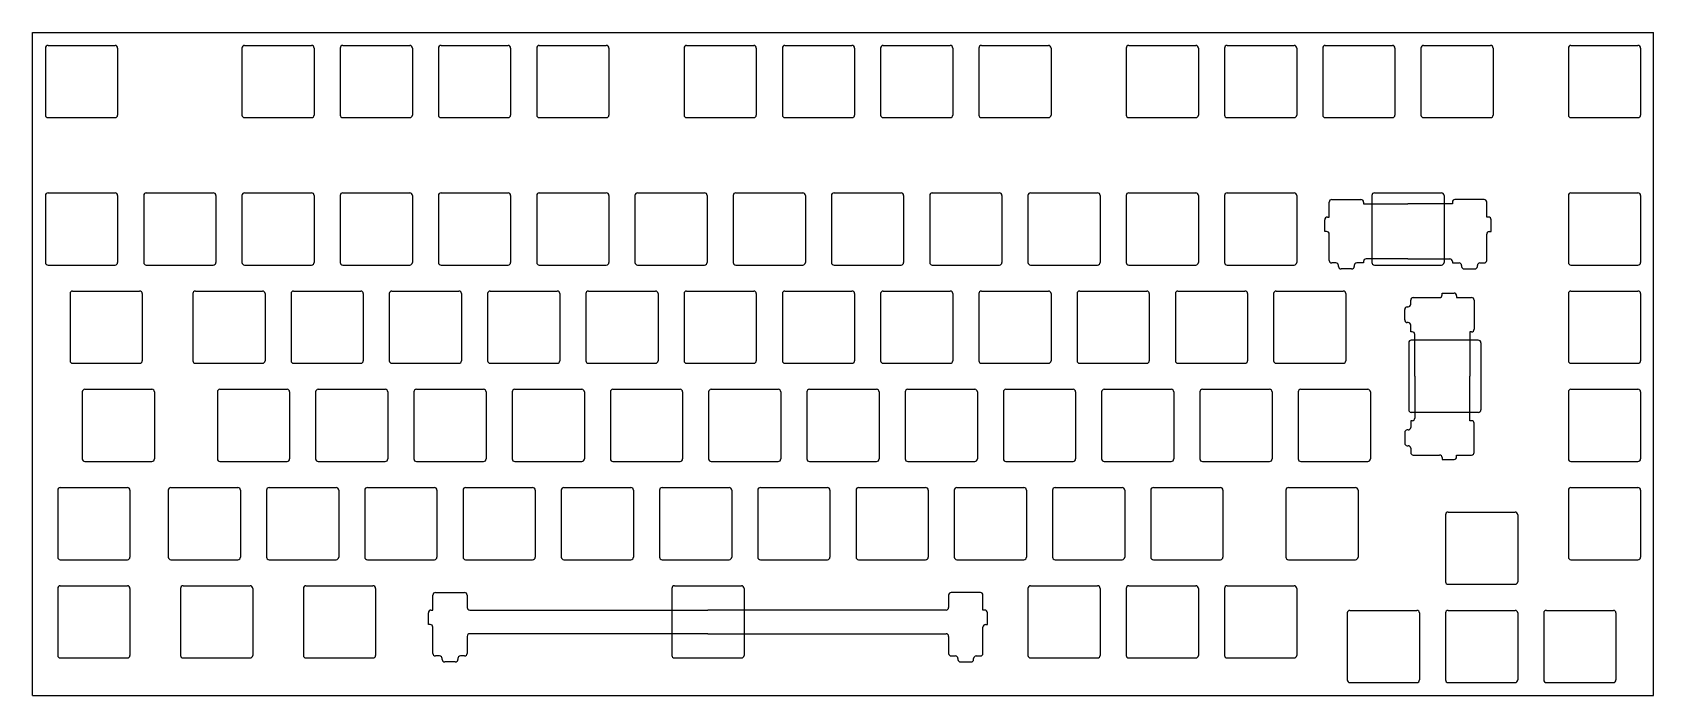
# Model space of a CAD drawing. Header units: millimetres. Extents: x 0 to 314, y -129 to 0.
import ezdxf

# ---------------------------------------------------------------- set-up
doc = ezdxf.new("R2010")
doc.units = ezdxf.units.MM

msp = doc.modelspace()

# ---------------------------------------------------------------- linework, layer by layer
for p, q in [((0, 0), (314.325, 0)), ((0, -128.5875), (0, 0)), ((314.325, -128.5875), (314.325, 0)), ((2.525, -3.025), (2.525, -16.025)), ((3.025, -2.525), (16.025, -2.525)), ((16.525, -3.025), (16.525, -16.025)), ((40.625, -3.025), (40.625, -16.025)), ((41.125, -2.525), (54.125, -2.525)), ((54.625, -3.025), (54.625, -16.025)), ((59.675, -3.025), (59.675, -16.025)), ((60.175, -2.525), (73.175, -2.525)), ((73.675, -3.025), (73.675, -16.025)), ((78.725, -3.025), (78.725, -16.025)), ((79.225, -2.525), (92.225, -2.525)), ((92.725, -3.025), (92.725, -16.025)), ((97.775, -3.025), (97.775, -16.025)), ((98.275, -2.525), (111.275, -2.525)), ((111.775, -3.025), (111.775, -16.025)), ((126.35, -3.025), (126.35, -16.025)), ((126.85, -2.525), (139.85, -2.525)), ((140.35, -3.025), (140.35, -16.025)), ((145.4, -3.025), (145.4, -16.025)), ((145.9, -2.525), (158.9, -2.525)), ((159.4, -3.025), (159.4, -16.025)), ((164.45, -3.025), (164.45, -16.025)), ((164.95, -2.525), (177.95, -2.525)), ((178.45, -3.025), (178.45, -16.025)), ((183.5, -3.025), (183.5, -16.025)), ((184, -2.525), (197, -2.525)), ((197.5, -3.025), (197.5, -16.025)), ((212.075, -3.025), (212.075, -16.025)), ((212.575, -2.525), (225.575, -2.525)), ((226.075, -3.025), (226.075, -16.025)), ((231.125, -3.025), (231.125, -16.025)), ((231.625, -2.525), (244.625, -2.525)), ((245.125, -3.025), (245.125, -16.025)), ((250.175, -3.025), (250.175, -16.025)), ((250.675, -2.525), (263.675, -2.525)), ((264.175, -3.025), (264.175, -16.025)), ((269.225, -3.025), (269.225, -16.025)), ((269.725, -2.525), (282.725, -2.525)), ((283.225, -3.025), (283.225, -16.025)), ((297.8, -3.025), (297.8, -16.025)), ((298.3, -2.525), (311.3, -2.525)), ((311.8, -3.025), (311.8, -16.025)), ((3.025, -16.525), (16.025, -16.525)), ((41.125, -16.525), (54.125, -16.525)), ((60.175, -16.525), (73.175, -16.525)), ((79.225, -16.525), (92.225, -16.525)), ((98.275, -16.525), (111.275, -16.525)), ((126.85, -16.525), (139.85, -16.525)), ((145.9, -16.525), (158.9, -16.525)), ((164.95, -16.525), (177.95, -16.525)), ((184, -16.525), (197, -16.525)), ((212.575, -16.525), (225.575, -16.525)), ((231.625, -16.525), (244.625, -16.525)), ((250.675, -16.525), (263.675, -16.525)), ((269.725, -16.525), (282.725, -16.525)), ((298.3, -16.525), (311.3, -16.525)), ((3.025, -31.1), (16.025, -31.1)), ((22.075, -31.1), (35.075, -31.1)), ((41.125, -31.1), (54.125, -31.1)), ((60.175, -31.1), (73.175, -31.1)), ((79.225, -31.1), (92.225, -31.1)), ((98.275, -31.1), (111.275, -31.1)), ((117.325, -31.1), (130.325, -31.1)), ((136.375, -31.1), (149.375, -31.1)), ((155.425, -31.1), (168.425, -31.1)), ((174.475, -31.1), (187.475, -31.1)), ((193.525, -31.1), (206.525, -31.1)), ((212.575, -31.1), (225.575, -31.1)), ((231.625, -31.1), (244.625, -31.1)), ((260.2, -31.1), (273.2, -31.1)), ((298.3, -31.1), (311.3, -31.1)), ((2.525, -31.6), (2.525, -44.6)), ((16.525, -31.6), (16.525, -44.6)), ((21.575, -31.6), (21.575, -44.6)), ((35.575, -31.6), (35.575, -44.6)), ((40.625, -31.6), (40.625, -44.6)), ((54.625, -31.6), (54.625, -44.6)), ((59.675, -31.6), (59.675, -44.6)), ((73.675, -31.6), (73.675, -44.6)), ((78.725, -31.6), (78.725, -44.6)), ((92.725, -31.6), (92.725, -44.6)), ((97.775, -31.6), (97.775, -44.6)), ((111.775, -31.6), (111.775, -44.6)), ((116.825, -31.6), (116.825, -44.6)), ((130.825, -31.6), (130.825, -44.6)), ((135.875, -31.6), (135.875, -44.6)), ((149.875, -31.6), (149.875, -44.6)), ((154.925, -31.6), (154.925, -44.6)), ((168.925, -31.6), (168.925, -44.6)), ((173.975, -31.6), (173.975, -44.6)), ((187.975, -31.6), (187.975, -44.6)), ((193.025, -31.6), (193.025, -44.6)), ((207.025, -31.6), (207.025, -44.6)), ((212.075, -31.6), (212.075, -44.6)), ((226.075, -31.6), (226.075, -44.6)), ((231.125, -31.6), (231.125, -44.6)), ((245.125, -31.6), (245.125, -44.6)), ((251.4346, -35.814), (251.4346, -32.9104)), ((251.9346, -32.4104), (257.5894, -32.4104)), ((258.0894, -32.9104), (258.0894, -33.2232)), ((258.0894, -33.2232), (266.7, -33.2232)), ((259.7, -31.6), (259.7, -44.6)), ((275.3106, -33.2232), (266.7, -33.2232)), ((273.7, -31.6), (273.7, -44.6)), ((275.3106, -32.9104), (275.3106, -33.2232)), ((281.4654, -32.4104), (275.8106, -32.4104)), ((281.9654, -35.814), (281.9654, -32.9104)), ((297.8, -31.6), (297.8, -44.6)), ((311.8, -31.6), (311.8, -44.6)), ((250.571, -38.608), (250.571, -36.314)), ((251.071, -35.814), (251.4346, -35.814)), ((282.329, -35.814), (281.9654, -35.814)), ((282.829, -38.608), (282.829, -36.314)), ((250.9346, -38.608), (250.571, -38.608)), ((251.4346, -44.204), (251.4346, -39.108)), ((281.9654, -44.204), (281.9654, -39.108)), ((282.4654, -38.608), (282.829, -38.608)), ((266.7, -43.9166), (258.5894, -43.9166)), ((266.7, -43.9166), (274.8106, -43.9166)), ((3.025, -45.1), (16.025, -45.1)), ((22.075, -45.1), (35.075, -45.1)), ((41.125, -45.1), (54.125, -45.1)), ((60.175, -45.1), (73.175, -45.1)), ((79.225, -45.1), (92.225, -45.1)), ((98.275, -45.1), (111.275, -45.1)), ((117.325, -45.1), (130.325, -45.1)), ((136.375, -45.1), (149.375, -45.1)), ((155.425, -45.1), (168.425, -45.1)), ((174.475, -45.1), (187.475, -45.1)), ((193.525, -45.1), (206.525, -45.1)), ((212.575, -45.1), (225.575, -45.1)), ((231.625, -45.1), (244.625, -45.1)), ((252.738, -44.704), (251.9346, -44.704)), ((253.238, -45.3724), (253.238, -45.204)), ((255.786, -45.8724), (253.738, -45.8724)), ((256.286, -45.204), (256.286, -45.3724)), ((258.0894, -44.704), (256.786, -44.704)), ((258.0894, -44.4166), (258.0894, -44.704)), ((260.2, -45.1), (273.2, -45.1)), ((275.3106, -44.4166), (275.3106, -44.704)), ((275.3106, -44.704), (276.614, -44.704)), ((277.114, -45.204), (277.114, -45.3724)), ((277.614, -45.8724), (279.662, -45.8724)), ((280.162, -45.3724), (280.162, -45.204)), ((280.662, -44.704), (281.4654, -44.704)), ((298.3, -45.1), (311.3, -45.1)), ((7.7875, -50.15), (20.7875, -50.15)), ((31.6, -50.15), (44.6, -50.15)), ((50.65, -50.15), (63.65, -50.15)), ((69.7, -50.15), (82.7, -50.15)), ((88.75, -50.15), (101.75, -50.15)), ((107.8, -50.15), (120.8, -50.15)), ((126.85, -50.15), (139.85, -50.15)), ((145.9, -50.15), (158.9, -50.15)), ((164.95, -50.15), (177.95, -50.15)), ((184, -50.15), (197, -50.15)), ((203.05, -50.15), (216.05, -50.15)), ((222.1, -50.15), (235.1, -50.15)), ((241.15, -50.15), (254.15, -50.15)), ((298.3, -50.15), (311.3, -50.15)), ((7.2875, -50.65), (7.2875, -63.65)), ((21.2875, -50.65), (21.2875, -63.65)), ((31.1, -50.65), (31.1, -63.65)), ((45.1, -50.65), (45.1, -63.65)), ((50.15, -50.65), (50.15, -63.65)), ((64.15, -50.65), (64.15, -63.65)), ((69.2, -50.65), (69.2, -63.65)), ((83.2, -50.65), (83.2, -63.65)), ((88.25, -50.65), (88.25, -63.65)), ((102.25, -50.65), (102.25, -63.65)), ((107.3, -50.65), (107.3, -63.65)), ((121.3, -50.65), (121.3, -63.65)), ((126.35, -50.65), (126.35, -63.65)), ((140.35, -50.65), (140.35, -63.65)), ((145.4, -50.65), (145.4, -63.65)), ((159.4, -50.65), (159.4, -63.65)), ((164.45, -50.65), (164.45, -63.65)), ((178.45, -50.65), (178.45, -63.65)), ((183.5, -50.65), (183.5, -63.65)), ((197.5, -50.65), (197.5, -63.65)), ((202.55, -50.65), (202.55, -63.65)), ((216.55, -50.65), (216.55, -63.65)), ((221.6, -50.65), (221.6, -63.65)), ((235.6, -50.65), (235.6, -63.65)), ((240.65, -50.65), (240.65, -63.65)), ((254.65, -50.65), (254.65, -63.65)), ((266.57135, -53.213), (266.73975, -53.213)), ((267.23975, -52.713), (267.23975, -51.9096)), ((267.73975, -51.4096), (272.83575, -51.4096)), ((273.33575, -50.9096), (273.33575, -50.546)), ((273.33575, -50.546), (275.62975, -50.546)), ((276.12975, -51.046), (276.12975, -51.4096)), ((276.12975, -51.4096), (279.03335, -51.4096)), ((279.53335, -51.9096), (279.53335, -57.5644)), ((297.8, -50.65), (297.8, -63.65)), ((311.8, -50.65), (311.8, -63.65)), ((266.07135, -55.761), (266.07135, -53.713)), ((266.73975, -56.261), (266.57135, -56.261)), ((267.23975, -58.0644), (267.23975, -56.761)), ((267.52715, -58.0644), (267.23975, -58.0644)), ((280.34375, -59.675), (267.34375, -59.675)), ((268.02715, -66.675), (268.02715, -58.5644)), ((279.03335, -58.0644), (278.72055, -58.0644)), ((278.72055, -58.0644), (278.72055, -66.675)), ((266.84375, -60.175), (266.84375, -73.175)), ((280.84375, -60.175), (280.84375, -73.175)), ((7.7875, -64.15), (20.7875, -64.15)), ((31.6, -64.15), (44.6, -64.15)), ((50.65, -64.15), (63.65, -64.15)), ((69.7, -64.15), (82.7, -64.15)), ((88.75, -64.15), (101.75, -64.15)), ((107.8, -64.15), (120.8, -64.15)), ((126.85, -64.15), (139.85, -64.15)), ((145.9, -64.15), (158.9, -64.15)), ((164.95, -64.15), (177.95, -64.15)), ((184, -64.15), (197, -64.15)), ((203.05, -64.15), (216.05, -64.15)), ((222.1, -64.15), (235.1, -64.15)), ((241.15, -64.15), (254.15, -64.15)), ((298.3, -64.15), (311.3, -64.15)), ((268.02715, -66.675), (268.02715, -74.7856)), ((278.72055, -75.2856), (278.72055, -66.675)), ((9.66875, -69.7), (9.66875, -82.7)), ((10.16875, -69.2), (23.16875, -69.2)), ((23.66875, -69.7), (23.66875, -82.7)), ((35.8625, -69.7), (35.8625, -82.7)), ((36.3625, -69.2), (49.3625, -69.2)), ((49.8625, -69.7), (49.8625, -82.7)), ((54.9125, -69.7), (54.9125, -82.7)), ((55.4125, -69.2), (68.4125, -69.2)), ((68.9125, -69.7), (68.9125, -82.7)), ((73.9625, -69.7), (73.9625, -82.7)), ((74.4625, -69.2), (87.4625, -69.2)), ((87.9625, -69.7), (87.9625, -82.7)), ((93.0125, -69.7), (93.0125, -82.7)), ((93.5125, -69.2), (106.5125, -69.2)), ((107.0125, -69.7), (107.0125, -82.7)), ((112.0625, -69.7), (112.0625, -82.7)), ((112.5625, -69.2), (125.5625, -69.2)), ((126.0625, -69.7), (126.0625, -82.7)), ((131.1125, -69.7), (131.1125, -82.7)), ((131.6125, -69.2), (144.6125, -69.2)), ((145.1125, -69.7), (145.1125, -82.7)), ((150.1625, -69.7), (150.1625, -82.7)), ((150.6625, -69.2), (163.6625, -69.2)), ((164.1625, -69.7), (164.1625, -82.7)), ((169.2125, -69.7), (169.2125, -82.7)), ((169.7125, -69.2), (182.7125, -69.2)), ((183.2125, -69.7), (183.2125, -82.7)), ((188.2625, -69.7), (188.2625, -82.7)), ((188.7625, -69.2), (201.7625, -69.2)), ((202.2625, -69.7), (202.2625, -82.7)), ((207.3125, -69.7), (207.3125, -82.7)), ((207.8125, -69.2), (220.8125, -69.2)), ((221.3125, -69.7), (221.3125, -82.7)), ((226.3625, -69.7), (226.3625, -82.7)), ((226.8625, -69.2), (239.8625, -69.2)), ((240.3625, -69.7), (240.3625, -82.7)), ((245.4125, -69.7), (245.4125, -82.7)), ((245.9125, -69.2), (258.9125, -69.2)), ((259.4125, -69.7), (259.4125, -82.7)), ((297.8, -69.7), (297.8, -82.7)), ((298.3, -69.2), (311.3, -69.2)), ((311.8, -69.7), (311.8, -82.7)), ((267.52715, -75.2856), (267.23975, -75.2856)), ((267.23975, -75.2856), (267.23975, -76.589)), ((280.34375, -73.675), (267.34375, -73.675)), ((279.03335, -75.2856), (278.72055, -75.2856)), ((266.07135, -77.589), (266.07135, -79.637)), ((266.73975, -77.089), (266.57135, -77.089)), ((279.53335, -81.4404), (279.53335, -75.7856)), ((266.57135, -80.137), (266.73975, -80.137)), ((267.23975, -80.637), (267.23975, -81.4404)), ((10.16875, -83.2), (23.16875, -83.2)), ((36.3625, -83.2), (49.3625, -83.2)), ((55.4125, -83.2), (68.4125, -83.2)), ((74.4625, -83.2), (87.4625, -83.2)), ((93.5125, -83.2), (106.5125, -83.2)), ((112.5625, -83.2), (125.5625, -83.2)), ((131.6125, -83.2), (144.6125, -83.2)), ((150.6625, -83.2), (163.6625, -83.2)), ((169.7125, -83.2), (182.7125, -83.2)), ((188.7625, -83.2), (201.7625, -83.2)), ((207.8125, -83.2), (220.8125, -83.2)), ((226.8625, -83.2), (239.8625, -83.2)), ((245.9125, -83.2), (258.9125, -83.2)), ((267.73975, -81.9404), (272.83575, -81.9404)), ((273.33575, -82.4404), (273.33575, -82.804)), ((273.33575, -82.804), (275.62975, -82.804)), ((276.12975, -82.304), (276.12975, -81.9404)), ((276.12975, -81.9404), (279.03335, -81.9404)), ((298.3, -83.2), (311.3, -83.2)), ((4.90625, -88.75), (4.90625, -101.75)), ((5.40625, -88.25), (18.40625, -88.25)), ((18.90625, -88.75), (18.90625, -101.75)), ((26.3375, -88.75), (26.3375, -101.75)), ((26.8375, -88.25), (39.8375, -88.25)), ((40.3375, -88.75), (40.3375, -101.75)), ((45.3875, -88.75), (45.3875, -101.75)), ((45.8875, -88.25), (58.8875, -88.25)), ((59.3875, -88.75), (59.3875, -101.75)), ((64.4375, -88.75), (64.4375, -101.75)), ((64.9375, -88.25), (77.9375, -88.25)), ((78.4375, -88.75), (78.4375, -101.75)), ((83.4875, -88.75), (83.4875, -101.75)), ((83.9875, -88.25), (96.9875, -88.25)), ((97.4875, -88.75), (97.4875, -101.75)), ((102.5375, -88.75), (102.5375, -101.75)), ((103.0375, -88.25), (116.0375, -88.25)), ((116.5375, -88.75), (116.5375, -101.75)), ((121.5875, -88.75), (121.5875, -101.75)), ((122.0875, -88.25), (135.0875, -88.25)), ((135.5875, -88.75), (135.5875, -101.75)), ((140.6375, -88.75), (140.6375, -101.75)), ((141.1375, -88.25), (154.1375, -88.25)), ((154.6375, -88.75), (154.6375, -101.75)), ((159.6875, -88.75), (159.6875, -101.75)), ((160.1875, -88.25), (173.1875, -88.25)), ((173.6875, -88.75), (173.6875, -101.75)), ((178.7375, -88.75), (178.7375, -101.75)), ((179.2375, -88.25), (192.2375, -88.25)), ((192.7375, -88.75), (192.7375, -101.75)), ((197.7875, -88.75), (197.7875, -101.75)), ((198.2875, -88.25), (211.2875, -88.25)), ((211.7875, -88.75), (211.7875, -101.75)), ((216.8375, -88.75), (216.8375, -101.75)), ((217.3375, -88.25), (230.3375, -88.25)), ((230.8375, -88.75), (230.8375, -101.75)), ((243.03125, -88.75), (243.03125, -101.75)), ((243.53125, -88.25), (256.53125, -88.25)), ((257.03125, -88.75), (257.03125, -101.75)), ((297.8, -88.75), (297.8, -101.75)), ((298.3, -88.25), (311.3, -88.25)), ((311.8, -88.75), (311.8, -101.75)), ((273.9875, -93.5125), (273.9875, -106.5125)), ((274.4875, -93.0125), (287.4875, -93.0125)), ((287.9875, -93.5125), (287.9875, -106.5125)), ((5.40625, -102.25), (18.40625, -102.25)), ((26.8375, -102.25), (39.8375, -102.25)), ((45.8875, -102.25), (58.8875, -102.25)), ((64.9375, -102.25), (77.9375, -102.25)), ((83.9875, -102.25), (96.9875, -102.25)), ((103.0375, -102.25), (116.0375, -102.25)), ((122.0875, -102.25), (135.0875, -102.25)), ((141.1375, -102.25), (154.1375, -102.25)), ((160.1875, -102.25), (173.1875, -102.25)), ((179.2375, -102.25), (192.2375, -102.25)), ((198.2875, -102.25), (211.2875, -102.25)), ((217.3375, -102.25), (230.3375, -102.25)), ((243.53125, -102.25), (256.53125, -102.25)), ((298.3, -102.25), (311.3, -102.25)), ((4.90625, -107.8), (4.90625, -120.8)), ((5.40625, -107.3), (18.40625, -107.3)), ((18.90625, -107.8), (18.90625, -120.8)), ((28.71875, -107.8), (28.71875, -120.8)), ((29.21875, -107.3), (42.21875, -107.3)), ((42.71875, -107.8), (42.71875, -120.8)), ((52.53125, -107.8), (52.53125, -120.8)), ((53.03125, -107.3), (66.03125, -107.3)), ((66.53125, -107.8), (66.53125, -120.8)), ((77.64135, -112.014), (77.64135, -109.1104)), ((78.14135, -108.6104), (83.79615, -108.6104)), ((84.29615, -109.1104), (84.29615, -111.5)), ((123.96875, -107.8), (123.96875, -120.8)), ((124.46875, -107.3), (137.46875, -107.3)), ((137.96875, -107.8), (137.96875, -120.8)), ((177.64135, -109.1104), (177.64135, -111.5)), ((183.79615, -108.6104), (178.14135, -108.6104)), ((184.29615, -112.014), (184.29615, -109.1104)), ((193.025, -107.8), (193.025, -120.8)), ((193.525, -107.3), (206.525, -107.3)), ((207.025, -107.8), (207.025, -120.8)), ((212.075, -107.8), (212.075, -120.8)), ((212.575, -107.3), (225.575, -107.3)), ((226.075, -107.8), (226.075, -120.8)), ((231.125, -107.8), (231.125, -120.8)), ((231.625, -107.3), (244.625, -107.3)), ((245.125, -107.8), (245.125, -120.8)), ((274.4875, -107.0125), (287.4875, -107.0125)), ((76.77775, -114.808), (76.77775, -112.514)), ((77.27775, -112.014), (77.64135, -112.014)), ((84.79615, -112), (130.96875, -112)), ((177.14135, -112), (130.96875, -112)), ((184.65975, -112.014), (184.29615, -112.014)), ((185.15975, -114.808), (185.15975, -112.514)), ((254.9375, -112.5625), (254.9375, -125.5625)), ((255.4375, -112.0625), (268.4375, -112.0625)), ((268.9375, -112.5625), (268.9375, -125.5625)), ((273.9875, -112.5625), (273.9875, -125.5625)), ((274.4875, -112.0625), (287.4875, -112.0625)), ((287.9875, -112.5625), (287.9875, -125.5625)), ((293.0375, -112.5625), (293.0375, -125.5625)), ((293.5375, -112.0625), (306.5375, -112.0625)), ((307.0375, -112.5625), (307.0375, -125.5625)), ((77.14135, -114.808), (76.77775, -114.808)), ((77.64135, -120.404), (77.64135, -115.308)), ((184.29615, -120.404), (184.29615, -115.308)), ((184.79615, -114.808), (185.15975, -114.808)), ((84.29615, -117.1), (84.29615, -120.404)), ((130.96875, -116.6), (84.79615, -116.6)), ((130.96875, -116.6), (177.14135, -116.6)), ((177.64135, -117.1), (177.64135, -120.404)), ((5.40625, -121.3), (18.40625, -121.3)), ((29.21875, -121.3), (42.21875, -121.3)), ((53.03125, -121.3), (66.03125, -121.3)), ((78.94475, -120.904), (78.14135, -120.904)), ((79.44475, -121.5724), (79.44475, -121.404)), ((81.99275, -122.0724), (79.94475, -122.0724)), ((82.49275, -121.404), (82.49275, -121.5724)), ((83.79615, -120.904), (82.99275, -120.904)), ((124.46875, -121.3), (137.46875, -121.3)), ((178.14135, -120.904), (178.94475, -120.904)), ((179.44475, -121.404), (179.44475, -121.5724)), ((179.94475, -122.0724), (181.99275, -122.0724)), ((182.49275, -121.5724), (182.49275, -121.404)), ((182.99275, -120.904), (183.79615, -120.904)), ((193.525, -121.3), (206.525, -121.3)), ((212.575, -121.3), (225.575, -121.3)), ((231.625, -121.3), (244.625, -121.3)), ((0, -128.5875), (314.325, -128.5875)), ((255.4375, -126.0625), (268.4375, -126.0625)), ((274.4875, -126.0625), (287.4875, -126.0625)), ((293.5375, -126.0625), (306.5375, -126.0625))]:
    msp.add_line(p, q)
for centre, start, end in [((3.025, -3.025), 90, 180), ((16.025, -3.025), 0, 90), ((41.125, -3.025), 90, 180), ((54.125, -3.025), 0, 90), ((60.175, -3.025), 90, 180), ((73.175, -3.025), 0, 90), ((79.225, -3.025), 90, 180), ((92.225, -3.025), 0, 90), ((98.275, -3.025), 90, 180), ((111.275, -3.025), 0, 90), ((126.85, -3.025), 90, 180), ((139.85, -3.025), 0, 90), ((145.9, -3.025), 90, 180), ((158.9, -3.025), 0, 90), ((164.95, -3.025), 90, 180), ((177.95, -3.025), 0, 90), ((184, -3.025), 90, 180), ((197, -3.025), 0, 90), ((212.575, -3.025), 90, 180), ((225.575, -3.025), 0, 90), ((231.625, -3.025), 90, 180), ((244.625, -3.025), 0, 90), ((250.675, -3.025), 90, 180), ((263.675, -3.025), 0, 90), ((269.725, -3.025), 90, 180), ((282.725, -3.025), 0, 90), ((298.3, -3.025), 90, 180), ((311.3, -3.025), 0, 90), ((3.025, -16.025), 180, 270), ((16.025, -16.025), 270, 0), ((41.125, -16.025), 180, 270), ((54.125, -16.025), 270, 0), ((60.175, -16.025), 180, 270), ((73.175, -16.025), 270, 0), ((79.225, -16.025), 180, 270), ((92.225, -16.025), 270, 0), ((98.275, -16.025), 180, 270), ((111.275, -16.025), 270, 0), ((126.85, -16.025), 180, 270), ((139.85, -16.025), 270, 0), ((145.9, -16.025), 180, 270), ((158.9, -16.025), 270, 0), ((164.95, -16.025), 180, 270), ((177.95, -16.025), 270, 0), ((184, -16.025), 180, 270), ((197, -16.025), 270, 0), ((212.575, -16.025), 180, 270), ((225.575, -16.025), 270, 0), ((231.625, -16.025), 180, 270), ((244.625, -16.025), 270, 0), ((250.675, -16.025), 180, 270), ((263.675, -16.025), 270, 0), ((269.725, -16.025), 180, 270), ((282.725, -16.025), 270, 0), ((298.3, -16.025), 180, 270), ((311.3, -16.025), 270, 0), ((3.025, -31.6), 90, 180), ((16.025, -31.6), 0, 90), ((22.075, -31.6), 90, 180), ((35.075, -31.6), 0, 90), ((41.125, -31.6), 90, 180), ((54.125, -31.6), 0, 90), ((60.175, -31.6), 90, 180), ((73.175, -31.6), 0, 90), ((79.225, -31.6), 90, 180), ((92.225, -31.6), 0, 90), ((98.275, -31.6), 90, 180), ((111.275, -31.6), 0, 90), ((117.325, -31.6), 90, 180), ((130.325, -31.6), 0, 90), ((136.375, -31.6), 90, 180), ((149.375, -31.6), 0, 90), ((155.425, -31.6), 90, 180), ((168.425, -31.6), 0, 90), ((174.475, -31.6), 90, 180), ((187.475, -31.6), 0, 90), ((193.525, -31.6), 90, 180), ((206.525, -31.6), 0, 90), ((212.575, -31.6), 90, 180), ((225.575, -31.6), 0, 90), ((231.625, -31.6), 90, 180), ((244.625, -31.6), 0, 90), ((260.2, -31.6), 90, 180), ((273.2, -31.6), 0, 90), ((298.3, -31.6), 90, 180), ((311.3, -31.6), 0, 90), ((251.9346, -32.9104), 90, 180), ((257.5894, -32.9104), 0, 90), ((275.8106, -32.9104), 90, 180), ((281.4654, -32.9104), 0, 90), ((251.071, -36.314), 90, 180), ((282.329, -36.314), 0, 90), ((250.9346, -39.108), 0, 90), ((282.4654, -39.108), 90, 180), ((258.5894, -44.4166), 90, 180), ((274.8106, -44.4166), 0, 90), ((3.025, -44.6), 180, 270), ((16.025, -44.6), 270, 0), ((22.075, -44.6), 180, 270), ((35.075, -44.6), 270, 0), ((41.125, -44.6), 180, 270), ((54.125, -44.6), 270, 0), ((60.175, -44.6), 180, 270), ((73.175, -44.6), 270, 0), ((79.225, -44.6), 180, 270), ((92.225, -44.6), 270, 0), ((98.275, -44.6), 180, 270), ((111.275, -44.6), 270, 0), ((117.325, -44.6), 180, 270), ((130.325, -44.6), 270, 0), ((136.375, -44.6), 180, 270), ((149.375, -44.6), 270, 0), ((155.425, -44.6), 180, 270), ((168.425, -44.6), 270, 0), ((174.475, -44.6), 180, 270), ((187.475, -44.6), 270, 0), ((193.525, -44.6), 180, 270), ((206.525, -44.6), 270, 0), ((212.575, -44.6), 180, 270), ((225.575, -44.6), 270, 0), ((231.625, -44.6), 180, 270), ((244.625, -44.6), 270, 0), ((251.9346, -44.204), 180, 270), ((252.738, -45.204), 0, 90), ((253.738, -45.3724), 180, 270), ((255.786, -45.3724), 270, 0), ((256.786, -45.204), 90, 180), ((260.2, -44.6), 180, 270), ((273.2, -44.6), 270, 0), ((276.614, -45.204), 0, 90), ((277.614, -45.3724), 180, 270), ((279.662, -45.3724), 270, 0), ((280.662, -45.204), 90, 180), ((281.4654, -44.204), 270, 0), ((298.3, -44.6), 180, 270), ((311.3, -44.6), 270, 0), ((7.7875, -50.65), 90, 180), ((20.7875, -50.65), 0, 90), ((31.6, -50.65), 90, 180), ((44.6, -50.65), 0, 90), ((50.65, -50.65), 90, 180), ((63.65, -50.65), 0, 90), ((69.7, -50.65), 90, 180), ((82.7, -50.65), 0, 90), ((88.75, -50.65), 90, 180), ((101.75, -50.65), 0, 90), ((107.8, -50.65), 90, 180), ((120.8, -50.65), 0, 90), ((126.85, -50.65), 90, 180), ((139.85, -50.65), 0, 90), ((145.9, -50.65), 90, 180), ((158.9, -50.65), 0, 90), ((164.95, -50.65), 90, 180), ((177.95, -50.65), 0, 90), ((184, -50.65), 90, 180), ((197, -50.65), 0, 90), ((203.05, -50.65), 90, 180), ((216.05, -50.65), 0, 90), ((222.1, -50.65), 90, 180), ((235.1, -50.65), 0, 90), ((241.15, -50.65), 90, 180), ((254.15, -50.65), 0, 90), ((298.3, -50.65), 90, 180), ((311.3, -50.65), 0, 90), ((266.57135, -53.713), 90, 180), ((266.73975, -52.713), 270, 0), ((267.73975, -51.9096), 90, 180), ((272.83575, -50.9096), 270, 0), ((275.62975, -51.046), 0, 90), ((279.03335, -51.9096), 0, 90), ((266.57135, -55.761), 180, 270), ((266.73975, -56.761), 0, 90), ((267.34375, -60.175), 90, 180), ((267.52715, -58.5644), 0, 90), ((279.03335, -57.5644), 270, 0), ((280.34375, -60.175), 0, 90), ((7.7875, -63.65), 180, 270), ((20.7875, -63.65), 270, 0), ((31.6, -63.65), 180, 270), ((44.6, -63.65), 270, 0), ((50.65, -63.65), 180, 270), ((63.65, -63.65), 270, 0), ((69.7, -63.65), 180, 270), ((82.7, -63.65), 270, 0), ((88.75, -63.65), 180, 270), ((101.75, -63.65), 270, 0), ((107.8, -63.65), 180, 270), ((120.8, -63.65), 270, 0), ((126.85, -63.65), 180, 270), ((139.85, -63.65), 270, 0), ((145.9, -63.65), 180, 270), ((158.9, -63.65), 270, 0), ((164.95, -63.65), 180, 270), ((177.95, -63.65), 270, 0), ((184, -63.65), 180, 270), ((197, -63.65), 270, 0), ((203.05, -63.65), 180, 270), ((216.05, -63.65), 270, 0), ((222.1, -63.65), 180, 270), ((235.1, -63.65), 270, 0), ((241.15, -63.65), 180, 270), ((254.15, -63.65), 270, 0), ((298.3, -63.65), 180, 270), ((311.3, -63.65), 270, 0), ((10.16875, -69.7), 90, 180), ((23.16875, -69.7), 0, 90), ((36.3625, -69.7), 90, 180), ((49.3625, -69.7), 0, 90), ((55.4125, -69.7), 90, 180), ((68.4125, -69.7), 0, 90), ((74.4625, -69.7), 90, 180), ((87.4625, -69.7), 0, 90), ((93.5125, -69.7), 90, 180), ((106.5125, -69.7), 0, 90), ((112.5625, -69.7), 90, 180), ((125.5625, -69.7), 0, 90), ((131.6125, -69.7), 90, 180), ((144.6125, -69.7), 0, 90), ((150.6625, -69.7), 90, 180), ((163.6625, -69.7), 0, 90), ((169.7125, -69.7), 90, 180), ((182.7125, -69.7), 0, 90), ((188.7625, -69.7), 90, 180), ((201.7625, -69.7), 0, 90), ((207.8125, -69.7), 90, 180), ((220.8125, -69.7), 0, 90), ((226.8625, -69.7), 90, 180), ((239.8625, -69.7), 0, 90), ((245.9125, -69.7), 90, 180), ((258.9125, -69.7), 0, 90), ((298.3, -69.7), 90, 180), ((311.3, -69.7), 0, 90), ((267.34375, -73.175), 180, 270), ((267.52715, -74.7856), 270, 0), ((279.03335, -75.7856), 0, 90), ((280.34375, -73.175), 270, 0), ((266.57135, -77.589), 90, 180), ((266.73975, -76.589), 270, 0), ((266.57135, -79.637), 180, 270), ((266.73975, -80.637), 0, 90), ((267.73975, -81.4404), 180, 270), ((279.03335, -81.4404), 270, 0), ((10.16875, -82.7), 180, 270), ((23.16875, -82.7), 270, 0), ((36.3625, -82.7), 180, 270), ((49.3625, -82.7), 270, 0), ((55.4125, -82.7), 180, 270), ((68.4125, -82.7), 270, 0), ((74.4625, -82.7), 180, 270), ((87.4625, -82.7), 270, 0), ((93.5125, -82.7), 180, 270), ((106.5125, -82.7), 270, 0), ((112.5625, -82.7), 180, 270), ((125.5625, -82.7), 270, 0), ((131.6125, -82.7), 180, 270), ((144.6125, -82.7), 270, 0), ((150.6625, -82.7), 180, 270), ((163.6625, -82.7), 270, 0), ((169.7125, -82.7), 180, 270), ((182.7125, -82.7), 270, 0), ((188.7625, -82.7), 180, 270), ((201.7625, -82.7), 270, 0), ((207.8125, -82.7), 180, 270), ((220.8125, -82.7), 270, 0), ((226.8625, -82.7), 180, 270), ((239.8625, -82.7), 270, 0), ((245.9125, -82.7), 180, 270), ((258.9125, -82.7), 270, 0), ((272.83575, -82.4404), 0, 90), ((275.62975, -82.304), 270, 0), ((298.3, -82.7), 180, 270), ((311.3, -82.7), 270, 0), ((5.40625, -88.75), 90, 180), ((18.40625, -88.75), 0, 90), ((26.8375, -88.75), 90, 180), ((39.8375, -88.75), 0, 90), ((45.8875, -88.75), 90, 180), ((58.8875, -88.75), 0, 90), ((64.9375, -88.75), 90, 180), ((77.9375, -88.75), 0, 90), ((83.9875, -88.75), 90, 180), ((96.9875, -88.75), 0, 90), ((103.0375, -88.75), 90, 180), ((116.0375, -88.75), 0, 90), ((122.0875, -88.75), 90, 180), ((135.0875, -88.75), 0, 90), ((141.1375, -88.75), 90, 180), ((154.1375, -88.75), 0, 90), ((160.1875, -88.75), 90, 180), ((173.1875, -88.75), 0, 90), ((179.2375, -88.75), 90, 180), ((192.2375, -88.75), 0, 90), ((198.2875, -88.75), 90, 180), ((211.2875, -88.75), 0, 90), ((217.3375, -88.75), 90, 180), ((230.3375, -88.75), 0, 90), ((243.53125, -88.75), 90, 180), ((256.53125, -88.75), 0, 90), ((298.3, -88.75), 90, 180), ((311.3, -88.75), 0, 90), ((274.4875, -93.5125), 90, 180), ((287.4875, -93.5125), 0, 90), ((5.40625, -101.75), 180, 270), ((18.40625, -101.75), 270, 0), ((26.8375, -101.75), 180, 270), ((39.8375, -101.75), 270, 0), ((45.8875, -101.75), 180, 270), ((58.8875, -101.75), 270, 0), ((64.9375, -101.75), 180, 270), ((77.9375, -101.75), 270, 0), ((83.9875, -101.75), 180, 270), ((96.9875, -101.75), 270, 0), ((103.0375, -101.75), 180, 270), ((116.0375, -101.75), 270, 0), ((122.0875, -101.75), 180, 270), ((135.0875, -101.75), 270, 0), ((141.1375, -101.75), 180, 270), ((154.1375, -101.75), 270, 0), ((160.1875, -101.75), 180, 270), ((173.1875, -101.75), 270, 0), ((179.2375, -101.75), 180, 270), ((192.2375, -101.75), 270, 0), ((198.2875, -101.75), 180, 270), ((211.2875, -101.75), 270, 0), ((217.3375, -101.75), 180, 270), ((230.3375, -101.75), 270, 0), ((243.53125, -101.75), 180, 270), ((256.53125, -101.75), 270, 0), ((298.3, -101.75), 180, 270), ((311.3, -101.75), 270, 0), ((274.4875, -106.5125), 180, 270), ((287.4875, -106.5125), 270, 0), ((5.40625, -107.8), 90, 180), ((18.40625, -107.8), 0, 90), ((29.21875, -107.8), 90, 180), ((42.21875, -107.8), 0, 90), ((53.03125, -107.8), 90, 180), ((66.03125, -107.8), 0, 90), ((78.14135, -109.1104), 90, 180), ((83.79615, -109.1104), 0, 90), ((124.46875, -107.8), 90, 180), ((137.46875, -107.8), 0, 90), ((178.14135, -109.1104), 90, 180), ((183.79615, -109.1104), 0, 90), ((193.525, -107.8), 90, 180), ((206.525, -107.8), 0, 90), ((212.575, -107.8), 90, 180), ((225.575, -107.8), 0, 90), ((231.625, -107.8), 90, 180), ((244.625, -107.8), 0, 90), ((77.27775, -112.514), 90, 180), ((84.79615, -111.5), 180, 270), ((177.14135, -111.5), 270, 0), ((184.65975, -112.514), 0, 90), ((255.4375, -112.5625), 90, 180), ((268.4375, -112.5625), 0, 90), ((274.4875, -112.5625), 90, 180), ((287.4875, -112.5625), 0, 90), ((293.5375, -112.5625), 90, 180), ((306.5375, -112.5625), 0, 90), ((77.14135, -115.308), 0, 90), ((184.79615, -115.308), 90, 180), ((84.79615, -117.1), 90, 180), ((177.14135, -117.1), 0, 90), ((5.40625, -120.8), 180, 270), ((18.40625, -120.8), 270, 0), ((29.21875, -120.8), 180, 270), ((42.21875, -120.8), 270, 0), ((53.03125, -120.8), 180, 270), ((66.03125, -120.8), 270, 0), ((78.14135, -120.404), 180, 270), ((78.94475, -121.404), 0, 90), ((79.94475, -121.5724), 180, 270), ((81.99275, -121.5724), 270, 0), ((82.99275, -121.404), 90, 180), ((83.79615, -120.404), 270, 0), ((124.46875, -120.8), 180, 270), ((137.46875, -120.8), 270, 0), ((178.14135, -120.404), 180, 270), ((178.94475, -121.404), 0, 90), ((179.94475, -121.5724), 180, 270), ((181.99275, -121.5724), 270, 0), ((182.99275, -121.404), 90, 180), ((183.79615, -120.404), 270, 0), ((193.525, -120.8), 180, 270), ((206.525, -120.8), 270, 0), ((212.575, -120.8), 180, 270), ((225.575, -120.8), 270, 0), ((231.625, -120.8), 180, 270), ((244.625, -120.8), 270, 0), ((255.4375, -125.5625), 180, 270), ((268.4375, -125.5625), 270, 0), ((274.4875, -125.5625), 180, 270), ((287.4875, -125.5625), 270, 0), ((293.5375, -125.5625), 180, 270), ((306.5375, -125.5625), 270, 0)]:
    msp.add_arc(centre, 0.5, start, end)

doc.saveas('drawing.dxf')
